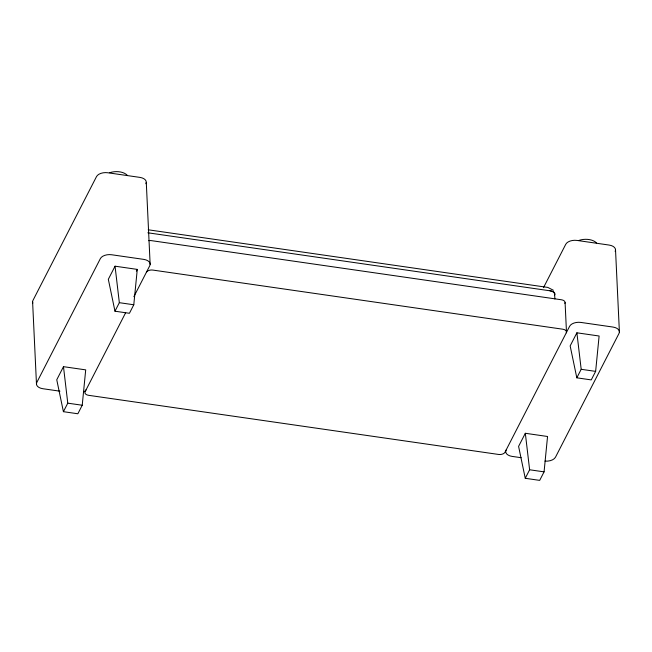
<?xml version="1.0" encoding="UTF-8"?>
<svg xmlns="http://www.w3.org/2000/svg" width="652" height="652" viewBox="0 0 652 652"><rect width="100%" height="100%" fill="white"/><g stroke="black" fill="none" stroke-linecap="round" stroke-linejoin="round"><path stroke-width="0.98" d="M82.225 405.242L85.705 369.871L63.48 366.668L56.757 379.774L63.407 411.681L77.857 413.767L82.225 405.242L67.775 403.164L63.407 411.681M133.79 304.769L137.27 269.398L115.045 266.187L108.322 279.3L114.972 311.208L129.422 313.286L133.79 304.769L119.34 302.683L114.972 311.208M544.07 471.861L547.55 436.49L525.325 433.278L518.593 446.384L525.251 478.291L539.693 480.377L544.07 471.861L529.62 469.774L525.251 478.291M595.635 371.379L599.115 336.008L576.89 332.805L570.158 345.91L576.816 377.818L591.258 379.904L595.635 371.379L581.185 369.301L576.816 377.818M136.374 271.142L137.27 269.398M125.657 312.707L85.127 391.689A5.167 2.991 -2.7 0 0 88.566 395.308L498.544 454.444A5.167 2.991 -2.7 0 0 504.982 452.243L569.62 326.285A9.038 5.232 -2.7 0 1 580.883 322.43L612.986 327.06A9.038 5.232 -2.7 0 1 619.017 333.408L555.496 457.182A9.038 5.232 -2.7 0 1 544.999 461.119M133.872 296.701L149.764 265.723A9.038 5.232 -2.7 0 0 143.742 259.382L111.631 254.753A9.038 5.232 -2.7 0 0 100.367 258.599L36.846 382.374A9.038 5.232 -2.7 0 0 42.877 388.722L59.935 391.184M543.499 287.646L565.757 244.28A9.038 5.232 -2.7 0 1 577.012 240.433L609.123 245.062A9.038 5.232 -2.7 0 1 615.154 251.411M148.2 229.789L547.827 287.426L553.393 290.254M147.865 232.797L550.858 290.922A5.705 3.309 -2.7 0 1 554.673 294.924M521.16 457.704L512.13 456.4A9.038 5.232 -2.7 0 1 506.099 450.059M576.89 332.805L581.185 369.301M525.325 433.278L529.62 469.774M115.045 266.187L119.34 302.683M63.48 366.668L67.775 403.164M615.537 250.05L619.4 332.047M565.088 302.618L566.482 332.055M554.632 293.97L554.868 298.999M146.284 182.364L150.147 264.362M32.6 301.737L36.463 383.735M579.009 240.392A12.901 7.474 -2.7 0 1 596.466 242.903M86.243 389.505A9.038 5.232 -2.7 0 1 83.782 391.885M145.901 183.725A9.038 5.232 -2.7 0 0 139.87 177.385L107.767 172.756A9.038 5.232 -2.7 0 0 96.504 176.602L32.983 300.376A9.038 5.232 -2.7 0 0 32.836 303.09M109.756 172.707A12.901 7.474 -2.7 0 1 127.213 175.225M549.897 290.784A6.716 3.888 -2.7 0 1 554.632 294.737M566.262 332.838A5.167 2.991 -2.7 0 0 562.815 329.211L152.837 270.075A5.167 2.991 -2.7 0 0 146.407 272.275M564.868 303.4A5.167 2.991 -2.7 0 0 561.429 299.773L151.451 240.645A5.167 2.991 -2.7 0 0 148.778 240.678"/></g></svg>
